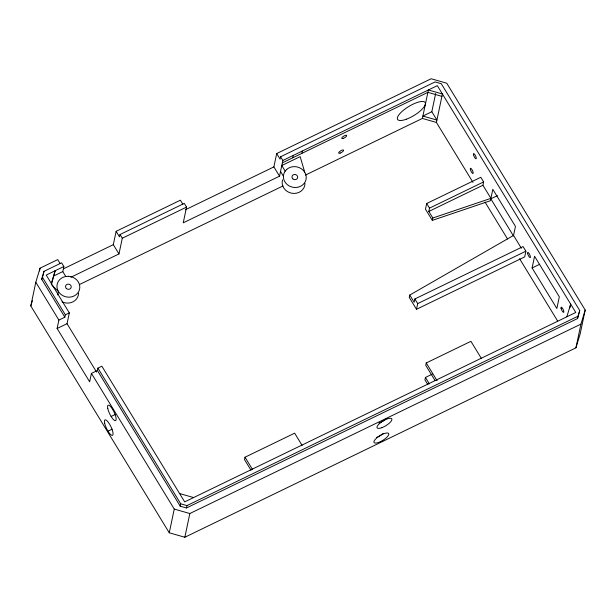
<?xml version="1.0" encoding="UTF-8"?>
<svg xmlns="http://www.w3.org/2000/svg" width="616" height="616" viewBox="0 0 616 616"><rect width="100%" height="100%" fill="white"/><g stroke="black" fill="none" stroke-linecap="round" stroke-linejoin="round"><path stroke-width="0.92" d="M182.821 204.173L180.396 200.2L116.131 231.323L119.527 236.89L120.028 234.519L184.292 203.388L186.556 207.099L183.245 222.815L279.541 176.176L273.881 166.905L276.692 153.561L431.154 78.748L446.739 83.214L585.2 310.041L580.203 333.757L575.937 347.832L184.846 537.252L169.261 532.786L30.8 305.96L35.797 282.244L40.063 268.168L57.712 259.621L60.137 263.594M39.486 270.901L40.063 268.168M279.541 176.176L282.852 160.46L437.314 85.647L575.775 312.474L184.684 501.886L101.856 366.204L97.89 368.122L97.39 370.493L91.43 373.381L89.651 381.812L57.111 328.497L58.89 320.074L64.842 317.186L41.757 279.356L43.959 271.356L61.608 262.809L63.872 266.52L62.801 271.594L65.797 276.507M43.628 272.934L43.959 271.356M51.39 284.707L55.163 270.74L51.321 283.406M57.742 294.925L58.451 291.537L52.037 285.324M64.842 317.186L65.342 314.815L42.258 276.984M96.581 372.079L67.036 323.693L69.315 312.889L46.223 275.067L63.872 266.52M70.871 277.238L118.973 253.938L113.313 244.668L116.131 231.323M118.973 253.938L122.291 238.223L120.028 234.519M169.261 532.786L174.259 509.07L91.43 373.381M276.692 153.561L280.088 159.128L280.588 156.757L435.05 81.943L441.287 83.73L579.741 310.549L577.538 318.557L186.448 507.969L180.211 506.183L180.711 503.811L97.89 368.122M186.448 507.969L186.948 505.597L578.039 316.185L579.741 310.549M184.846 537.252L189.844 513.528L580.934 324.116L585.2 310.041M292.793 157.773L293.293 155.401M301.809 153.407L302.302 151.036M302.14 445.453L294.648 433.179L245.014 457.218L244.514 459.59L251.005 470.224M305.482 175.059L422.383 118.441L428.382 89.974L442.411 93.994L436.413 122.453L472.988 182.375M431.824 111.712L422.884 116.07L436.913 120.051L431.824 111.712L435.666 93.486M432.317 220.374L432.817 218.002L490.913 198.344L482.921 185.254L483.622 181.928L480.796 177.293L426.688 203.496L425.487 209.194L432.317 220.374L490.413 200.716L492.815 189.335L515.453 226.419L513.451 235.905L490.813 198.822L497.435 195.619M409.755 295.056L409.255 297.428L416.493 309.286L524.701 256.88L525.895 251.189L523.069 246.554L414.861 298.96L414.16 302.279L409.755 295.056L513.552 235.435L521.39 248.271M432.817 218.002L428.821 211.457L429.521 208.131L426.688 203.496M416.493 309.286L417.694 303.596L414.861 298.96M481.258 358.25L470.924 341.318L426.249 362.955L425.748 365.327L435.104 380.642M432.293 374.128L425.425 377.454L424.925 379.826L427.874 384.661M532.108 267.952L534.572 256.264L559.32 296.812L556.856 308.493L532.108 267.952L539.554 264.341M569.892 307.861L570.678 304.127L566.836 316.801M577.538 318.557L578.039 316.185M575.937 347.832L580.934 324.116M30.8 305.96L32.402 300.685M41.757 279.356L43.459 273.727M122.291 238.223L186.556 207.099M63.494 268.799L113.313 244.668M185.324 209.794L273.881 166.905M282.351 162.832L427.881 92.346L441.911 96.366M79.472 284.523L282.967 185.963M65.342 314.815L69.315 312.889M57.111 328.497L67.036 323.693M429.521 208.131L483.622 181.928M428.821 211.457L482.921 185.254M111.111 416.462L115.246 414.46M108.008 431.169L112.143 429.167M417.694 303.596L525.895 251.189M54.093 275.783L62.801 271.594M422.383 118.441L436.413 122.453M179.587 493.547L193.617 497.559M180.711 503.811L186.948 505.597M174.259 509.07L189.844 513.528M485.015 202.079L507.561 239.016M519.588 258.712L557.665 321.098M426.249 362.955L437.075 380.688M425.425 377.454L429.36 383.907M280.588 156.757L282.852 160.46M285.208 171.148L281.781 165.535L300.161 156.633L304.743 172.249M280.526 171.464L283.468 176.276M245.014 457.218L252.506 469.492M97.39 370.493L180.211 506.183M35.797 282.244L58.89 320.074M304.997 183.46A11.473 10.395 11.9 0 1 292.015 193.27A11.473 10.395 11.9 0 1 282.551 179.834M383.244 433.364A8.601 2.764 -31.4 0 1 376.476 437.529M385.824 419.103A8.601 2.764 -31.4 0 1 378.955 423.069M78.555 293.131A11.473 10.395 11.9 0 1 62.016 301.809M286.786 169.346L284.954 171.433A11.473 10.395 11.9 0 0 293.763 187.41A11.473 10.395 11.9 0 0 305.575 173.935A11.473 10.395 11.9 0 0 286.786 169.346M68.445 276.299L65.481 276.53A11.473 10.395 11.9 0 0 59.59 293.077A11.473 10.395 11.9 0 0 78.709 291.568A11.473 10.395 11.9 0 0 68.445 276.299M292.785 178.817A2.864 2.603 11.9 0 0 297.574 177.847A2.864 2.603 11.9 0 0 294.094 174.513A2.864 2.603 11.9 0 0 292.785 178.817M406.398 119.204A16.17 5.197 -31.4 0 0 425.271 102.71A16.17 5.197 -31.4 0 0 402.487 111.049A16.17 5.197 -31.4 0 0 406.398 119.204M340.24 153.076A2.864 0.924 -31.4 0 0 343.589 150.15A2.864 0.924 -31.4 0 0 339.547 151.628A2.864 0.924 -31.4 0 0 340.24 153.076M378.686 442.403A8.601 2.764 -31.4 0 0 388.727 433.633A8.601 2.764 -31.4 0 0 376.607 438.068A8.601 2.764 -31.4 0 0 378.686 442.403M343.343 138.369A2.864 0.924 -31.4 0 0 346.685 135.443A2.864 0.924 -31.4 0 0 342.65 136.921A2.864 0.924 -31.4 0 0 343.343 138.369M107.808 408.662A8.601 2.364 64.2 0 0 115.161 420.713A8.601 2.364 64.2 0 0 112.605 409.347A8.601 2.364 64.2 0 0 107.808 408.662M104.705 423.369A8.601 2.364 64.2 0 0 112.058 435.412A8.601 2.364 64.2 0 0 109.509 424.054A8.601 2.364 64.2 0 0 104.705 423.369M473.496 154.762A2.864 0.785 64.2 0 0 475.945 158.774A2.864 0.785 64.2 0 0 475.09 154.986A2.864 0.785 64.2 0 0 473.496 154.762M470.393 169.469A2.864 0.785 64.2 0 0 472.849 173.481A2.864 0.785 64.2 0 0 471.995 169.693A2.864 0.785 64.2 0 0 470.393 169.469M561.076 308.339A2.864 0.785 64.2 0 0 563.524 312.358A2.864 0.785 64.2 0 0 562.678 308.57A2.864 0.785 64.2 0 0 561.076 308.339M527.658 253.592A2.864 0.785 64.2 0 0 530.107 257.603A2.864 0.785 64.2 0 0 529.252 253.815A2.864 0.785 64.2 0 0 527.658 253.592M381.789 427.704A8.601 2.764 -31.4 0 0 391.822 418.926A8.601 2.764 -31.4 0 0 379.702 423.369A8.601 2.764 -31.4 0 0 381.789 427.704M66.351 288.488A2.864 2.603 11.9 0 0 71.133 287.518A2.864 2.603 11.9 0 0 67.66 284.176A2.864 2.603 11.9 0 0 66.351 288.488"/></g></svg>
